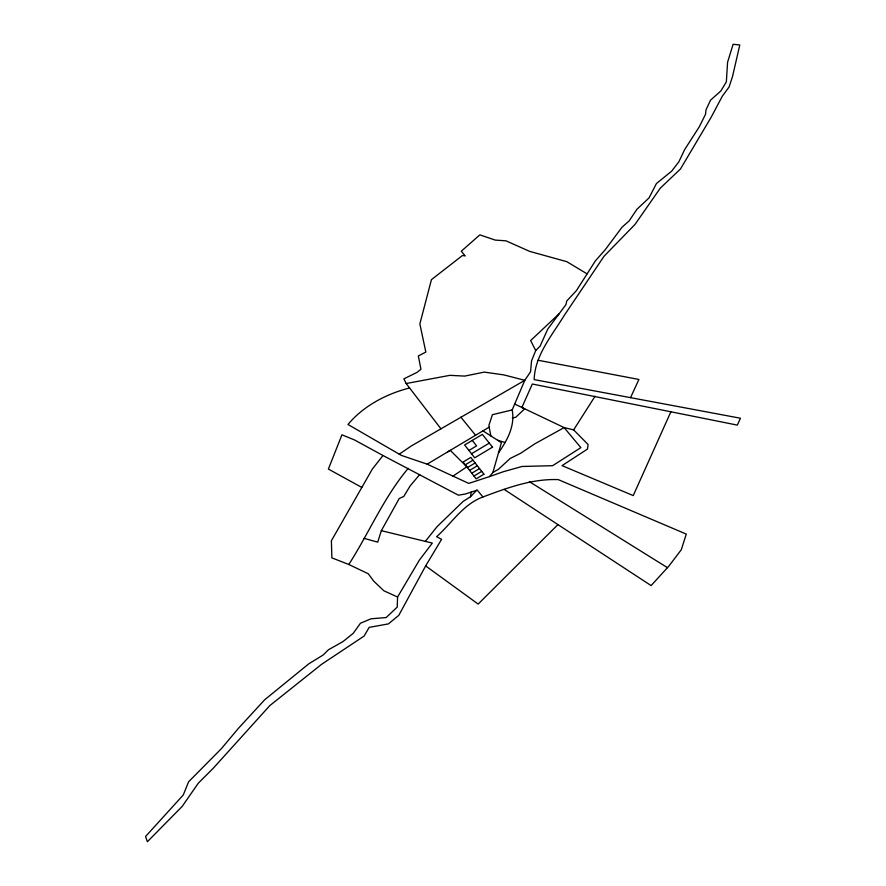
<?xml version="1.0" encoding="UTF-8"?>
<svg xmlns="http://www.w3.org/2000/svg" width="886" height="886" viewBox="0 0 886 886"><rect width="100%" height="100%" fill="white"/><g stroke="black" fill="none" stroke-linecap="round" stroke-linejoin="round"><path stroke-width="1.33" d="M364.113 538.367L377.724 542.154L381.334 530.681L432.324 543.085L419.377 560.118L397.57 597.02L397.238 607.098L386.119 617.553L371.112 618.782L360.447 623.235L353.193 633.357L342.915 641.641L328.496 649.737L323.157 654.998L308.738 663.869L264.726 699.73L238.544 728.214L221.267 748.781L188.596 781.795L183.236 795.03L145.537 836.517L147.397 841.7L182.195 806.393L198.32 783.158L213.316 768.184L269.865 705.555L321.518 664.367L364.124 636.048L369.185 627.366L388.445 623.888L398.833 615.283L425.657 565.91L441.593 539.33L436.61 536.706C451.683 523.283 463.267 504.09 482.97 496.968C507.257 487.887 531.888 478.639 558.246 479.614L686.285 534.092L681.29 549.741L668.83 566.165L651.121 585.591L504.112 489.371M425.291 541.424L437.042 526.694L462.99 501.531L470.466 496.769L471.186 492.107M409.587 387.968C386.407 393.838 363.349 405.987 347.988 424.483L401.336 455.382L427.152 464.164L468.738 483.402L489.526 476.59L492.871 472.504L501.41 442.646L482.925 430.873M498.475 452.901C507.368 440.143 515.187 425.989 512.186 409.941L524.8 380.315L530.57 371.743L531.534 360.901L535.72 350.524L540.072 346.16L547.769 329.06L565.944 304.607L566.752 300.985L576.454 290.575L595.425 260.827L605.127 249.852L622.094 227.148L629.126 220.935L636.979 209.207L649.006 197.943L656.437 183.535L671.677 171.164L678.842 161.839L684.69 149.546L699.298 126.776L705.566 114.172L706.02 109.786L710.539 100.173L720.894 90.915L726.354 81.844L727.572 62.242L733.11 44.3L739.799 44.953L732.467 76.75L729.045 87.038L722.312 96.22L711.159 117.251L680.426 169.038L660.28 188.175L635.007 224.424L604.053 256.231L564.382 315.206C552.211 335.229 534.867 355.164 534.158 379.607L740.463 418.236L737.318 425.103L532.32 384.026L521.865 407.46L564.138 427.606L573.652 429.865L588.071 444.506L587.507 449.047L562.045 465.637L633.235 495.584L670.957 411.625M630.533 397.648L638.917 379.463L538.035 360.248M381.334 530.681L399.221 498.53L403.794 496.448L410.129 485.927L419.731 474.519M476.602 490.357L465.095 494.067L458.383 495.185L382.996 455.515L372.319 469.093L331.386 540.759L331.862 557.859L348.807 564.482L368.299 573.785L373.715 581.138L383.882 590.796L397.57 597.02M348.807 564.482C369.163 532.719 383.826 497.356 408.213 468.362M573.652 429.865L595.093 396.208M470.466 496.769L477.045 489.892L482.97 496.968M557.936 524.601L478.152 604.075L425.657 565.91M559.21 313.666L530.636 340.556L535.72 350.524M399.265 454.197L411.115 446.079L524.8 380.315L503.901 374.911L484.265 372.109L464.685 376.096L449.911 375.332L406.176 383.527L403.883 378.831L416.874 372.474L420.95 369.252L418.336 355.984L425.834 352.041L419.864 323.933L431.427 279.666L462.47 255.489L465.239 255.932L461.296 251.203L479.858 234.868L495.241 240.095L505.961 240.826L529.606 251.358L566.852 261.691L587.097 273.885M452.979 476.114L466.833 466.833L450.276 450.343L427.152 464.164M473.966 476.026L481.718 471.374M447.607 451.938L489.172 427.152L488.961 425.125L492.417 414.703L512.186 409.941M465.261 464.807L472.969 460.188M467.431 467.598L475.151 462.968M469.602 470.4L477.332 465.759M471.784 473.213L479.525 468.561M468.927 450.453L476.579 445.88L472.26 440.42M471.507 453.754L489.316 443.1M492.871 472.504L498.386 469.325L510.148 458.483L520.536 453.333L535.033 443.698L564.138 427.606L580.862 447.651L552.62 465.682L522.109 466.468L503.436 471.684L489.526 476.59M512.296 417.948L515.73 417.295L524.711 408.811L515.043 404.215M497.655 440.253L504.71 442.38M382.996 455.515L354.422 439.91L341.941 434.816L328.385 469.071L361.776 487.411M529.33 481.641L667.457 567.66M460.897 417.206L475.583 435.259M406.176 383.527L440.929 428.791M489.172 427.152L490.844 435.912M483.933 474.187L476.159 478.861L463.101 462.027L470.798 457.42L483.933 474.187M492.55 447.142L474.708 457.818L464.629 444.982L482.349 434.406L492.55 447.142"/></g></svg>
